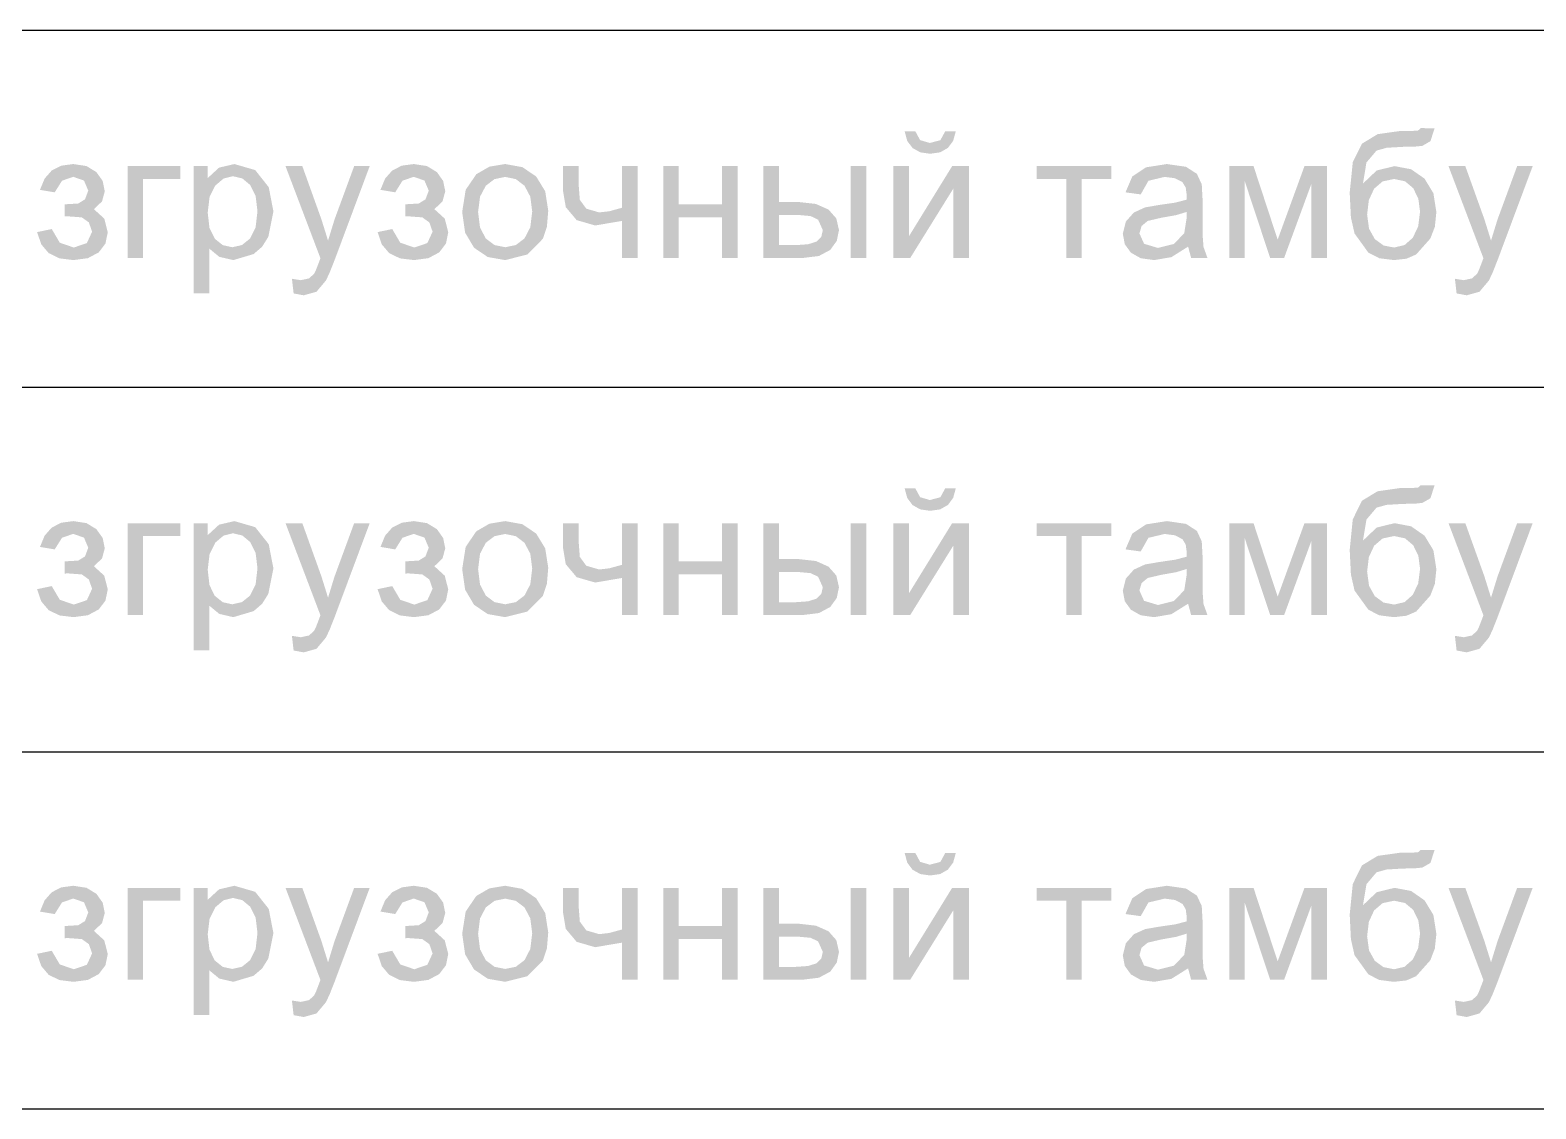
# Model space of a CAD drawing. Header units: millimetres. Extents: x 0 to 420, y 0 to 297.
# Drawn here: x 37.2 to 45.59, y 210.95 to 216.96 of the extents above; entities that cross this region are included whole.
import ezdxf

# ---------------------------------------------------------------- set-up
doc = ezdxf.new("R2010")
doc.units = ezdxf.units.MM
doc.layers.get('0').update_dxf_attribs({"linetype": 'CONTINUOUS'})

msp = doc.modelspace()

# ---------------------------------------------------------------- hatches: boundary and pattern name
at = {"true_color": 0x0000fb}
h = msp.add_hatch(color=0, dxfattribs=at)
h.paths.add_polyline_path([(42.012889, 216.200412), (42.099981, 216.200412), (42.099981, 215.810152), (42.340311, 216.200412), (42.434017, 216.200412), (42.434017, 215.688333), (42.347476, 215.688333), (42.347476, 216.076389), (42.106595, 215.688333), (42.012889, 215.688333)], flags=0)
h.paths.add_polyline_path([(42.301726, 216.39444), (42.360706, 216.39444), (42.345892, 216.34111), (42.316608, 216.301836), (42.273545, 216.277307), (42.218492, 216.269314), (42.16275, 216.277238), (42.119824, 216.301285), (42.090128, 216.340628), (42.075727, 216.39444), (42.135259, 216.39444), (42.161717, 216.345382), (42.215736, 216.329397), (42.274716, 216.344831)], flags=0)
h = msp.add_hatch(color=0, dxfattribs=at)
h.paths.add_polyline_path([(44.951553, 216.412079), (45.028172, 216.411528), (45.005021, 216.339319), (44.959821, 216.313411), (44.918755, 216.309208), (44.851232, 216.307899), (44.760763, 216.302594), (44.704608, 216.286953), (44.648384, 216.220256), (44.629092, 216.103398), (44.705711, 216.176159), (44.804929, 216.200412), (44.89712, 216.183049), (44.971948, 216.130959), (45.021557, 216.049517), (45.038094, 215.944097), (45.02955, 215.862242), (45.004469, 215.796923), (44.925646, 215.708177), (44.871489, 215.684613), (44.801622, 215.676758), (44.72018, 215.687093), (44.659409, 215.718099), (44.582238, 215.825035), (44.561912, 215.9144), (44.555229, 216.052135), (44.572248, 216.221703), (44.62358, 216.325538), (44.710809, 216.378386), (44.835246, 216.396094), (44.904699, 216.396645), (44.936119, 216.39885)], flags=0)
h.paths.add_polyline_path([(44.947143, 215.946302), (44.937635, 216.018925), (44.909109, 216.077491), (44.863565, 216.115939), (44.802725, 216.128754), (44.738577, 216.115181), (44.691379, 216.074735), (44.661889, 216.011414), (44.652243, 215.930317), (44.662992, 215.851424), (44.695238, 215.793615), (44.743538, 215.758407), (44.802173, 215.746762), (44.860533, 215.760405), (44.906904, 215.801332), (44.936946, 215.864929)], flags=0)
for points in [[(37.396625, 215.919844), (37.396625, 215.987643), (37.471591, 215.992053), (37.509073, 216.015204), (37.527264, 216.063711), (37.503561, 216.119935), (37.443479, 216.140881), (37.380985, 216.119108), (37.340402, 216.05434), (37.25827, 216.068121), (37.284195, 216.131063), (37.323865, 216.176021), (37.377178, 216.202996), (37.44403, 216.211988), (37.517135, 216.200826), (37.572463, 216.167339), (37.607465, 216.118212), (37.619316, 216.060404), (37.604089, 216.003904), (37.558683, 215.960634), (37.61656, 215.907717), (37.635853, 215.831649), (37.623175, 215.769086), (37.585692, 215.719753), (37.525334, 215.687507), (37.445132, 215.676758), (37.366774, 215.686482), (37.306915, 215.715687), (37.265453, 215.764427), (37.242285, 215.832752), (37.323865, 215.849839), (37.368514, 215.773772), (37.446786, 215.746762), (37.519546, 215.771567), (37.548761, 215.834957), (37.530571, 215.886771), (37.491435, 215.914883), (37.416469, 215.920395)], [(37.746007, 216.200412), (38.040907, 216.200412), (38.040907, 216.128754), (37.833099, 216.128754), (37.833099, 215.688333), (37.746007, 215.688333)], [(38.671407, 215.490998), (38.662037, 215.572578), (38.711646, 215.564861), (38.757397, 215.574783), (38.78606, 215.601241), (38.796878, 215.624255), (38.81307, 215.666285), (38.820787, 215.687231), (38.626208, 216.200412), (38.719914, 216.200412), (38.826299, 215.903859), (38.86323, 215.785347), (38.899059, 215.902205), (39.008751, 216.200412), (39.095292, 216.200412), (38.900713, 215.679514), (38.87267, 215.608338), (38.851655, 215.563207), (38.798738, 215.500369), (38.727631, 215.480525)], [(39.293599, 215.919844), (39.293599, 215.987643), (39.368564, 215.992053), (39.406047, 216.015204), (39.424237, 216.063711), (39.400535, 216.119935), (39.340452, 216.140881), (39.277958, 216.119108), (39.237375, 216.05434), (39.155244, 216.068121), (39.181168, 216.131063), (39.220838, 216.176021), (39.274151, 216.202996), (39.341003, 216.211988), (39.414108, 216.200826), (39.469436, 216.167339), (39.504439, 216.118212), (39.51629, 216.060404), (39.501062, 216.003904), (39.455656, 215.960634), (39.513534, 215.907717), (39.532826, 215.831649), (39.520148, 215.769086), (39.482666, 215.719753), (39.422308, 215.687507), (39.342106, 215.676758), (39.263747, 215.686482), (39.203888, 215.715687), (39.162427, 215.764427), (39.139258, 215.832752), (39.220838, 215.849839), (39.265487, 215.773772), (39.343759, 215.746762), (39.41652, 215.771567), (39.445734, 215.834957), (39.427544, 215.886771), (39.388408, 215.914883), (39.313442, 215.920395)], [(40.171777, 216.200412), (40.258869, 216.200412), (40.258869, 216.103398), (40.266035, 216.012448), (40.301864, 215.96339), (40.373522, 215.942444), (40.429746, 215.948783), (40.500853, 215.968351), (40.500853, 216.200412), (40.587945, 216.200412), (40.587945, 215.688333), (40.500853, 215.688333), (40.500853, 215.895039), (40.351473, 215.869683), (40.248396, 215.899449), (40.187762, 215.971658), (40.171777, 216.066467)], [(40.730282, 216.200412), (40.817374, 216.200412), (40.817374, 215.987643), (41.057704, 215.987643), (41.057704, 216.200412), (41.144796, 216.200412), (41.144796, 215.688333), (41.057704, 215.688333), (41.057704, 215.915434), (40.817374, 215.915434), (40.817374, 215.688333), (40.730282, 215.688333)], [(42.811042, 216.200412), (43.227209, 216.200412), (43.227209, 216.128754), (43.062396, 216.128754), (43.062396, 215.688333), (42.976406, 215.688333), (42.976406, 216.128754), (42.811042, 216.128754)], [(43.88435, 216.200412), (44.019398, 216.200412), (44.153895, 215.790859), (44.303274, 216.200412), (44.4284, 216.200412), (44.4284, 215.688333), (44.341308, 215.688333), (44.341308, 216.100642), (44.189723, 215.688333), (44.112002, 215.688333), (43.969237, 216.120486), (43.969237, 215.688333), (43.88435, 215.688333)], [(45.150798, 215.490998), (45.141427, 215.572578), (45.191036, 215.564861), (45.236787, 215.574783), (45.26545, 215.601241), (45.276268, 215.624255), (45.29246, 215.666285), (45.300177, 215.687231), (45.105598, 216.200412), (45.199304, 216.200412), (45.305689, 215.903859), (45.34262, 215.785347), (45.378449, 215.902205), (45.488141, 216.200412), (45.574682, 216.200412), (45.380103, 215.679514), (45.35206, 215.608338), (45.331045, 215.563207), (45.278128, 215.500369), (45.207021, 215.480525)], [(37.396625, 213.930177), (37.396625, 213.997977), (37.471591, 214.002386), (37.509073, 214.025537), (37.527264, 214.074044), (37.503561, 214.130268), (37.443479, 214.151214), (37.380985, 214.129441), (37.340402, 214.064674), (37.25827, 214.078454), (37.284195, 214.141396), (37.323865, 214.186354), (37.377178, 214.213329), (37.44403, 214.222321), (37.517135, 214.211159), (37.572463, 214.177673), (37.607465, 214.128546), (37.619316, 214.070737), (37.604089, 214.014237), (37.558683, 213.970967), (37.61656, 213.91805), (37.635853, 213.841983), (37.623175, 213.77942), (37.585692, 213.730086), (37.525334, 213.69784), (37.445132, 213.687091), (37.366774, 213.696815), (37.306915, 213.726021), (37.265453, 213.77476), (37.242285, 213.843085), (37.323865, 213.860173), (37.368514, 213.784105), (37.446786, 213.757095), (37.519546, 213.7819), (37.548761, 213.84529), (37.530571, 213.897104), (37.491435, 213.925216), (37.416469, 213.930728)], [(37.746007, 214.210746), (38.040907, 214.210746), (38.040907, 214.139088), (37.833099, 214.139088), (37.833099, 213.698667), (37.746007, 213.698667)], [(38.671407, 213.501332), (38.662037, 213.582911), (38.711646, 213.575194), (38.757397, 213.585116), (38.78606, 213.611575), (38.796878, 213.634588), (38.81307, 213.676618), (38.820787, 213.697564), (38.626208, 214.210746), (38.719914, 214.210746), (38.826299, 213.914192), (38.86323, 213.795681), (38.899059, 213.912538), (39.008751, 214.210746), (39.095292, 214.210746), (38.900713, 213.689847), (38.87267, 213.618672), (38.851655, 213.573541), (38.798738, 213.510702), (38.727631, 213.490859)], [(39.293599, 213.930177), (39.293599, 213.997977), (39.368564, 214.002386), (39.406047, 214.025537), (39.424237, 214.074044), (39.400535, 214.130268), (39.340452, 214.151214), (39.277958, 214.129441), (39.237375, 214.064674), (39.155244, 214.078454), (39.181168, 214.141396), (39.220838, 214.186354), (39.274151, 214.213329), (39.341003, 214.222321), (39.414108, 214.211159), (39.469436, 214.177673), (39.504439, 214.128546), (39.51629, 214.070737), (39.501062, 214.014237), (39.455656, 213.970967), (39.513534, 213.91805), (39.532826, 213.841983), (39.520148, 213.77942), (39.482666, 213.730086), (39.422308, 213.69784), (39.342106, 213.687091), (39.263747, 213.696815), (39.203888, 213.726021), (39.162427, 213.77476), (39.139258, 213.843085), (39.220838, 213.860173), (39.265487, 213.784105), (39.343759, 213.757095), (39.41652, 213.7819), (39.445734, 213.84529), (39.427544, 213.897104), (39.388408, 213.925216), (39.313442, 213.930728)], [(40.171777, 214.210746), (40.258869, 214.210746), (40.258869, 214.113732), (40.266035, 214.022781), (40.301864, 213.973723), (40.373522, 213.952777), (40.429746, 213.959116), (40.500853, 213.978684), (40.500853, 214.210746), (40.587945, 214.210746), (40.587945, 213.698667), (40.500853, 213.698667), (40.500853, 213.905372), (40.351473, 213.880016), (40.248396, 213.909782), (40.187762, 213.981991), (40.171777, 214.0768)], [(40.730282, 214.210746), (40.817374, 214.210746), (40.817374, 213.997977), (41.057704, 213.997977), (41.057704, 214.210746), (41.144796, 214.210746), (41.144796, 213.698667), (41.057704, 213.698667), (41.057704, 213.925767), (40.817374, 213.925767), (40.817374, 213.698667), (40.730282, 213.698667)], [(42.811042, 214.210746), (43.227209, 214.210746), (43.227209, 214.139088), (43.062396, 214.139088), (43.062396, 213.698667), (42.976406, 213.698667), (42.976406, 214.139088), (42.811042, 214.139088)], [(43.88435, 214.210746), (44.019398, 214.210746), (44.153895, 213.801193), (44.303274, 214.210746), (44.4284, 214.210746), (44.4284, 213.698667), (44.341308, 213.698667), (44.341308, 214.110976), (44.189723, 213.698667), (44.112002, 213.698667), (43.969237, 214.130819), (43.969237, 213.698667), (43.88435, 213.698667)], [(45.150798, 213.501332), (45.141427, 213.582911), (45.191036, 213.575194), (45.236787, 213.585116), (45.26545, 213.611575), (45.276268, 213.634588), (45.29246, 213.676618), (45.300177, 213.697564), (45.105598, 214.210746), (45.199304, 214.210746), (45.305689, 213.914192), (45.34262, 213.795681), (45.378449, 213.912538), (45.488141, 214.210746), (45.574682, 214.210746), (45.380103, 213.689847), (45.35206, 213.618672), (45.331045, 213.573541), (45.278128, 213.510702), (45.207021, 213.490859)], [(37.396625, 211.898177), (37.396625, 211.965977), (37.471591, 211.970386), (37.509073, 211.993537), (37.527264, 212.042044), (37.503561, 212.098268), (37.443479, 212.119214), (37.380985, 212.097441), (37.340402, 212.032674), (37.25827, 212.046454), (37.284195, 212.109396), (37.323865, 212.154354), (37.377178, 212.181329), (37.44403, 212.190321), (37.517135, 212.179159), (37.572463, 212.145673), (37.607465, 212.096546), (37.619316, 212.038737), (37.604089, 211.982237), (37.558683, 211.938967), (37.61656, 211.88605), (37.635853, 211.809983), (37.623175, 211.74742), (37.585692, 211.698086), (37.525334, 211.66584), (37.445132, 211.655091), (37.366774, 211.664815), (37.306915, 211.694021), (37.265453, 211.74276), (37.242285, 211.811085), (37.323865, 211.828173), (37.368514, 211.752105), (37.446786, 211.725095), (37.519546, 211.7499), (37.548761, 211.81329), (37.530571, 211.865104), (37.491435, 211.893216), (37.416469, 211.898728)], [(37.746007, 212.178746), (38.040907, 212.178746), (38.040907, 212.107088), (37.833099, 212.107088), (37.833099, 211.666667), (37.746007, 211.666667)], [(38.671407, 211.469332), (38.662037, 211.550911), (38.711646, 211.543194), (38.757397, 211.553116), (38.78606, 211.579575), (38.796878, 211.602588), (38.81307, 211.644618), (38.820787, 211.665564), (38.626208, 212.178746), (38.719914, 212.178746), (38.826299, 211.882192), (38.86323, 211.763681), (38.899059, 211.880538), (39.008751, 212.178746), (39.095292, 212.178746), (38.900713, 211.657847), (38.87267, 211.586672), (38.851655, 211.541541), (38.798738, 211.478702), (38.727631, 211.458859)], [(39.293599, 211.898177), (39.293599, 211.965977), (39.368564, 211.970386), (39.406047, 211.993537), (39.424237, 212.042044), (39.400535, 212.098268), (39.340452, 212.119214), (39.277958, 212.097441), (39.237375, 212.032674), (39.155244, 212.046454), (39.181168, 212.109396), (39.220838, 212.154354), (39.274151, 212.181329), (39.341003, 212.190321), (39.414108, 212.179159), (39.469436, 212.145673), (39.504439, 212.096546), (39.51629, 212.038737), (39.501062, 211.982237), (39.455656, 211.938967), (39.513534, 211.88605), (39.532826, 211.809983), (39.520148, 211.74742), (39.482666, 211.698086), (39.422308, 211.66584), (39.342106, 211.655091), (39.263747, 211.664815), (39.203888, 211.694021), (39.162427, 211.74276), (39.139258, 211.811085), (39.220838, 211.828173), (39.265487, 211.752105), (39.343759, 211.725095), (39.41652, 211.7499), (39.445734, 211.81329), (39.427544, 211.865104), (39.388408, 211.893216), (39.313442, 211.898728)], [(40.171777, 212.178746), (40.258869, 212.178746), (40.258869, 212.081732), (40.266035, 211.990781), (40.301864, 211.941723), (40.373522, 211.920777), (40.429746, 211.927116), (40.500853, 211.946684), (40.500853, 212.178746), (40.587945, 212.178746), (40.587945, 211.666667), (40.500853, 211.666667), (40.500853, 211.873372), (40.351473, 211.848016), (40.248396, 211.877782), (40.187762, 211.949991), (40.171777, 212.0448)], [(40.730282, 212.178746), (40.817374, 212.178746), (40.817374, 211.965977), (41.057704, 211.965977), (41.057704, 212.178746), (41.144796, 212.178746), (41.144796, 211.666667), (41.057704, 211.666667), (41.057704, 211.893767), (40.817374, 211.893767), (40.817374, 211.666667), (40.730282, 211.666667)], [(42.811042, 212.178746), (43.227209, 212.178746), (43.227209, 212.107088), (43.062396, 212.107088), (43.062396, 211.666667), (42.976406, 211.666667), (42.976406, 212.107088), (42.811042, 212.107088)], [(43.88435, 212.178746), (44.019398, 212.178746), (44.153895, 211.769193), (44.303274, 212.178746), (44.4284, 212.178746), (44.4284, 211.666667), (44.341308, 211.666667), (44.341308, 212.078976), (44.189723, 211.666667), (44.112002, 211.666667), (43.969237, 212.098819), (43.969237, 211.666667), (43.88435, 211.666667)], [(45.150798, 211.469332), (45.141427, 211.550911), (45.191036, 211.543194), (45.236787, 211.553116), (45.26545, 211.579575), (45.276268, 211.602588), (45.29246, 211.644618), (45.300177, 211.665564), (45.105598, 212.178746), (45.199304, 212.178746), (45.305689, 211.882192), (45.34262, 211.763681), (45.378449, 211.880538), (45.488141, 212.178746), (45.574682, 212.178746), (45.380103, 211.657847), (45.35206, 211.586672), (45.331045, 211.541541), (45.278128, 211.478702), (45.207021, 211.458859)]]:
    msp.add_hatch(color=0, dxfattribs=at).paths.add_polyline_path(points, flags=0)
h = msp.add_hatch(color=0, dxfattribs=at)
h.paths.add_polyline_path([(38.113947, 215.492101), (38.113947, 216.200412), (38.193322, 216.200412), (38.193322, 216.134266), (38.256161, 216.192144), (38.341599, 216.211988), (38.457355, 216.178364), (38.532871, 216.083003), (38.558778, 215.948507), (38.530666, 215.806845), (38.496008, 215.751172), (38.448535, 215.710382), (38.335536, 215.676758), (38.257263, 215.694948), (38.201039, 215.74125), (38.201039, 215.492101)], flags=0)
h.paths.add_polyline_path([(38.192771, 215.941341), (38.202693, 215.855283), (38.232459, 215.795269), (38.276625, 215.76006), (38.329473, 215.748416), (38.383216, 215.760474), (38.428691, 215.796923), (38.459697, 215.859348), (38.470032, 215.949058), (38.459835, 216.03429), (38.429794, 216.09513), (38.38549, 216.131855), (38.333331, 216.144188), (38.281172, 216.131097), (38.235215, 216.092374), (38.203244, 216.02864)], flags=0)
h = msp.add_hatch(color=0, dxfattribs=at)
h.paths.add_polyline_path([(39.610459, 215.944648), (39.630027, 216.068327), (39.689283, 216.155213), (39.762525, 216.197656), (39.850237, 216.211988), (39.946218, 216.194625), (40.022768, 216.142535), (40.073135, 216.060197), (40.090016, 215.951814), (40.082575, 215.863069), (40.060251, 215.79582), (39.974261, 215.708177), (39.850237, 215.676758), (39.753086, 215.693845), (39.676605, 215.74566), (39.626995, 215.829651)], flags=0)
h.paths.add_polyline_path([(39.699204, 215.944648), (39.709953, 215.858177), (39.742199, 215.796923), (39.790637, 215.760474), (39.850237, 215.748416), (39.909355, 215.760543), (39.957724, 215.797474), (39.989971, 215.859417), (40.000719, 215.947405), (39.989971, 216.0305), (39.957724, 216.091272), (39.909355, 216.127996), (39.850237, 216.14033), (39.790637, 216.127996), (39.742199, 216.091272), (39.709953, 216.030156)], flags=0)
h = msp.add_hatch(color=0, dxfattribs=at)
h.paths.add_polyline_path([(41.774837, 216.200412), (41.861378, 216.200412), (41.861378, 215.688333), (41.774837, 215.688333)], flags=0)
h.paths.add_polyline_path([(41.289216, 216.200412), (41.375757, 216.200412), (41.375757, 216.000321), (41.486, 216.000321), (41.581085, 215.98971), (41.651365, 215.958429), (41.695048, 215.908957), (41.709793, 215.843776), (41.697529, 215.7839), (41.661286, 215.733533), (41.598034, 215.699564), (41.505844, 215.688333), (41.289216, 215.688333)], flags=0)
h.paths.add_polyline_path([(41.375757, 215.759991), (41.467259, 215.759991), (41.537539, 215.764952), (41.584668, 215.779835), (41.610988, 215.805742), (41.619945, 215.843225), (41.593487, 215.902205), (41.551663, 215.922049), (41.478834, 215.928663), (41.375757, 215.928663)], flags=0)
h = msp.add_hatch(color=0, dxfattribs=at)
h.paths.add_polyline_path([(43.654864, 215.751723), (43.561708, 215.693294), (43.465797, 215.676758), (43.391107, 215.687093), (43.336261, 215.718099), (43.302292, 215.764952), (43.291061, 215.823381), (43.308149, 215.891732), (43.352798, 215.941892), (43.415636, 215.970556), (43.492806, 215.983785), (43.583619, 215.997014), (43.647146, 216.01355), (43.647698, 216.03615), (43.641565, 216.081281), (43.623444, 216.111115), (43.58169, 216.132957), (43.524225, 216.14033), (43.433826, 216.118832), (43.390831, 216.042765), (43.305944, 216.05434), (43.343978, 216.142535), (43.420597, 216.193798), (43.536903, 216.211988), (43.643288, 216.196554), (43.703922, 216.157418), (43.730931, 216.098989), (43.735341, 216.018511), (43.735341, 215.902756), (43.73665, 215.80402), (43.740853, 215.749518), (43.762902, 215.688333), (43.671951, 215.688333)], flags=0)
h.paths.add_polyline_path([(43.647146, 215.9452), (43.588098, 215.927285), (43.505484, 215.912678), (43.429968, 215.895039), (43.395792, 215.866927), (43.383666, 215.825586), (43.409573, 215.767708), (43.486743, 215.744557), (43.57604, 215.766606), (43.633366, 215.826688), (43.647146, 215.91378)], flags=0)
h = msp.add_hatch(color=0, dxfattribs=at)
h.paths.add_polyline_path([(42.012889, 214.210746), (42.099981, 214.210746), (42.099981, 213.820485), (42.340311, 214.210746), (42.434017, 214.210746), (42.434017, 213.698667), (42.347476, 213.698667), (42.347476, 214.086722), (42.106595, 213.698667), (42.012889, 213.698667)], flags=0)
h.paths.add_polyline_path([(42.301726, 214.404773), (42.360706, 214.404773), (42.345892, 214.351443), (42.316608, 214.312169), (42.273545, 214.28764), (42.218492, 214.279648), (42.16275, 214.287571), (42.119824, 214.311618), (42.090128, 214.350961), (42.075727, 214.404773), (42.135259, 214.404773), (42.161717, 214.355715), (42.215736, 214.33973), (42.274716, 214.355164)], flags=0)
h = msp.add_hatch(color=0, dxfattribs=at)
h.paths.add_polyline_path([(44.951553, 214.422412), (45.028172, 214.421861), (45.005021, 214.349652), (44.959821, 214.323745), (44.918755, 214.319542), (44.851232, 214.318233), (44.760763, 214.312927), (44.704608, 214.297286), (44.648384, 214.230589), (44.629092, 214.113732), (44.705711, 214.186492), (44.804929, 214.210746), (44.89712, 214.193382), (44.971948, 214.141293), (45.021557, 214.05985), (45.038094, 213.954431), (45.02955, 213.872575), (45.004469, 213.807256), (44.925646, 213.71851), (44.871489, 213.694946), (44.801622, 213.687091), (44.72018, 213.697426), (44.659409, 213.728432), (44.582238, 213.835368), (44.561912, 213.924734), (44.555229, 214.062469), (44.572248, 214.232036), (44.62358, 214.335872), (44.710809, 214.388719), (44.835246, 214.406427), (44.904699, 214.406978), (44.936119, 214.409183)], flags=0)
h.paths.add_polyline_path([(44.947143, 213.956635), (44.937635, 214.029258), (44.909109, 214.087825), (44.863565, 214.126272), (44.802725, 214.139088), (44.738577, 214.125514), (44.691379, 214.085069), (44.661889, 214.021748), (44.652243, 213.94065), (44.662992, 213.861757), (44.695238, 213.803949), (44.743538, 213.76874), (44.802173, 213.757095), (44.860533, 213.770738), (44.906904, 213.811666), (44.936946, 213.875262)], flags=0)
h = msp.add_hatch(color=0, dxfattribs=at)
h.paths.add_polyline_path([(38.113947, 213.502434), (38.113947, 214.210746), (38.193322, 214.210746), (38.193322, 214.1446), (38.256161, 214.202477), (38.341599, 214.222321), (38.457355, 214.188697), (38.532871, 214.093337), (38.558778, 213.95884), (38.530666, 213.817178), (38.496008, 213.761505), (38.448535, 213.720715), (38.335536, 213.687091), (38.257263, 213.705281), (38.201039, 213.751583), (38.201039, 213.502434)], flags=0)
h.paths.add_polyline_path([(38.192771, 213.951674), (38.202693, 213.865616), (38.232459, 213.805602), (38.276625, 213.770394), (38.329473, 213.758749), (38.383216, 213.770807), (38.428691, 213.807256), (38.459697, 213.869681), (38.470032, 213.959391), (38.459835, 214.044623), (38.429794, 214.105464), (38.38549, 214.142188), (38.333331, 214.154522), (38.281172, 214.14143), (38.235215, 214.102707), (38.203244, 214.038973)], flags=0)
h = msp.add_hatch(color=0, dxfattribs=at)
h.paths.add_polyline_path([(39.610459, 213.954982), (39.630027, 214.078661), (39.689283, 214.165546), (39.762525, 214.20799), (39.850237, 214.222321), (39.946218, 214.204958), (40.022768, 214.152868), (40.073135, 214.07053), (40.090016, 213.962148), (40.082575, 213.873402), (40.060251, 213.806154), (39.974261, 213.71851), (39.850237, 213.687091), (39.753086, 213.704179), (39.676605, 213.755993), (39.626995, 213.839984)], flags=0)
h.paths.add_polyline_path([(39.699204, 213.954982), (39.709953, 213.86851), (39.742199, 213.807256), (39.790637, 213.770807), (39.850237, 213.758749), (39.909355, 213.770876), (39.957724, 213.807807), (39.989971, 213.86975), (40.000719, 213.957738), (39.989971, 214.040834), (39.957724, 214.101605), (39.909355, 214.13833), (39.850237, 214.150663), (39.790637, 214.13833), (39.742199, 214.101605), (39.709953, 214.040489)], flags=0)
h = msp.add_hatch(color=0, dxfattribs=at)
h.paths.add_polyline_path([(41.774837, 214.210746), (41.861378, 214.210746), (41.861378, 213.698667), (41.774837, 213.698667)], flags=0)
h.paths.add_polyline_path([(41.289216, 214.210746), (41.375757, 214.210746), (41.375757, 214.010655), (41.486, 214.010655), (41.581085, 214.000044), (41.651365, 213.968762), (41.695048, 213.919291), (41.709793, 213.854109), (41.697529, 213.794234), (41.661286, 213.743866), (41.598034, 213.709898), (41.505844, 213.698667), (41.289216, 213.698667)], flags=0)
h.paths.add_polyline_path([(41.375757, 213.770325), (41.467259, 213.770325), (41.537539, 213.775286), (41.584668, 213.790168), (41.610988, 213.816076), (41.619945, 213.853558), (41.593487, 213.912538), (41.551663, 213.932382), (41.478834, 213.938997), (41.375757, 213.938997)], flags=0)
h = msp.add_hatch(color=0, dxfattribs=at)
h.paths.add_polyline_path([(43.654864, 213.762056), (43.561708, 213.703628), (43.465797, 213.687091), (43.391107, 213.697426), (43.336261, 213.728432), (43.302292, 213.775286), (43.291061, 213.833714), (43.308149, 213.902065), (43.352798, 213.952226), (43.415636, 213.980889), (43.492806, 213.994118), (43.583619, 214.007347), (43.647146, 214.023884), (43.647698, 214.046484), (43.641565, 214.091614), (43.623444, 214.121449), (43.58169, 214.143291), (43.524225, 214.150663), (43.433826, 214.129166), (43.390831, 214.053098), (43.305944, 214.064674), (43.343978, 214.152868), (43.420597, 214.204131), (43.536903, 214.222321), (43.643288, 214.206887), (43.703922, 214.167751), (43.730931, 214.109322), (43.735341, 214.028845), (43.735341, 213.913089), (43.73665, 213.814353), (43.740853, 213.759852), (43.762902, 213.698667), (43.671951, 213.698667)], flags=0)
h.paths.add_polyline_path([(43.647146, 213.955533), (43.588098, 213.937618), (43.505484, 213.923011), (43.429968, 213.905372), (43.395792, 213.87726), (43.383666, 213.835919), (43.409573, 213.778042), (43.486743, 213.754891), (43.57604, 213.776939), (43.633366, 213.837022), (43.647146, 213.924114)], flags=0)
h = msp.add_hatch(color=0, dxfattribs=at)
h.paths.add_polyline_path([(42.012889, 212.178746), (42.099981, 212.178746), (42.099981, 211.788485), (42.340311, 212.178746), (42.434017, 212.178746), (42.434017, 211.666667), (42.347476, 211.666667), (42.347476, 212.054722), (42.106595, 211.666667), (42.012889, 211.666667)], flags=0)
h.paths.add_polyline_path([(42.301726, 212.372773), (42.360706, 212.372773), (42.345892, 212.319443), (42.316608, 212.280169), (42.273545, 212.25564), (42.218492, 212.247648), (42.16275, 212.255571), (42.119824, 212.279618), (42.090128, 212.318961), (42.075727, 212.372773), (42.135259, 212.372773), (42.161717, 212.323715), (42.215736, 212.30773), (42.274716, 212.323164)], flags=0)
h = msp.add_hatch(color=0, dxfattribs=at)
h.paths.add_polyline_path([(44.951553, 212.390412), (45.028172, 212.389861), (45.005021, 212.317652), (44.959821, 212.291745), (44.918755, 212.287542), (44.851232, 212.286233), (44.760763, 212.280927), (44.704608, 212.265286), (44.648384, 212.198589), (44.629092, 212.081732), (44.705711, 212.154492), (44.804929, 212.178746), (44.89712, 212.161382), (44.971948, 212.109293), (45.021557, 212.02785), (45.038094, 211.922431), (45.02955, 211.840575), (45.004469, 211.775256), (44.925646, 211.68651), (44.871489, 211.662946), (44.801622, 211.655091), (44.72018, 211.665426), (44.659409, 211.696432), (44.582238, 211.803368), (44.561912, 211.892734), (44.555229, 212.030469), (44.572248, 212.200036), (44.62358, 212.303872), (44.710809, 212.356719), (44.835246, 212.374427), (44.904699, 212.374978), (44.936119, 212.377183)], flags=0)
h.paths.add_polyline_path([(44.947143, 211.924635), (44.937635, 211.997258), (44.909109, 212.055825), (44.863565, 212.094272), (44.802725, 212.107088), (44.738577, 212.093514), (44.691379, 212.053069), (44.661889, 211.989748), (44.652243, 211.90865), (44.662992, 211.829757), (44.695238, 211.771949), (44.743538, 211.73674), (44.802173, 211.725095), (44.860533, 211.738738), (44.906904, 211.779666), (44.936946, 211.843262)], flags=0)
h = msp.add_hatch(color=0, dxfattribs=at)
h.paths.add_polyline_path([(38.113947, 211.470434), (38.113947, 212.178746), (38.193322, 212.178746), (38.193322, 212.1126), (38.256161, 212.170477), (38.341599, 212.190321), (38.457355, 212.156697), (38.532871, 212.061337), (38.558778, 211.92684), (38.530666, 211.785178), (38.496008, 211.729505), (38.448535, 211.688715), (38.335536, 211.655091), (38.257263, 211.673281), (38.201039, 211.719583), (38.201039, 211.470434)], flags=0)
h.paths.add_polyline_path([(38.192771, 211.919674), (38.202693, 211.833616), (38.232459, 211.773602), (38.276625, 211.738394), (38.329473, 211.726749), (38.383216, 211.738807), (38.428691, 211.775256), (38.459697, 211.837681), (38.470032, 211.927391), (38.459835, 212.012623), (38.429794, 212.073464), (38.38549, 212.110188), (38.333331, 212.122522), (38.281172, 212.10943), (38.235215, 212.070707), (38.203244, 212.006973)], flags=0)
h = msp.add_hatch(color=0, dxfattribs=at)
h.paths.add_polyline_path([(39.610459, 211.922982), (39.630027, 212.046661), (39.689283, 212.133546), (39.762525, 212.17599), (39.850237, 212.190321), (39.946218, 212.172958), (40.022768, 212.120868), (40.073135, 212.03853), (40.090016, 211.930148), (40.082575, 211.841402), (40.060251, 211.774154), (39.974261, 211.68651), (39.850237, 211.655091), (39.753086, 211.672179), (39.676605, 211.723993), (39.626995, 211.807984)], flags=0)
h.paths.add_polyline_path([(39.699204, 211.922982), (39.709953, 211.83651), (39.742199, 211.775256), (39.790637, 211.738807), (39.850237, 211.726749), (39.909355, 211.738876), (39.957724, 211.775807), (39.989971, 211.83775), (40.000719, 211.925738), (39.989971, 212.008834), (39.957724, 212.069605), (39.909355, 212.10633), (39.850237, 212.118663), (39.790637, 212.10633), (39.742199, 212.069605), (39.709953, 212.008489)], flags=0)
h = msp.add_hatch(color=0, dxfattribs=at)
h.paths.add_polyline_path([(41.774837, 212.178746), (41.861378, 212.178746), (41.861378, 211.666667), (41.774837, 211.666667)], flags=0)
h.paths.add_polyline_path([(41.289216, 212.178746), (41.375757, 212.178746), (41.375757, 211.978655), (41.486, 211.978655), (41.581085, 211.968044), (41.651365, 211.936762), (41.695048, 211.887291), (41.709793, 211.822109), (41.697529, 211.762234), (41.661286, 211.711866), (41.598034, 211.677898), (41.505844, 211.666667), (41.289216, 211.666667)], flags=0)
h.paths.add_polyline_path([(41.375757, 211.738325), (41.467259, 211.738325), (41.537539, 211.743286), (41.584668, 211.758168), (41.610988, 211.784076), (41.619945, 211.821558), (41.593487, 211.880538), (41.551663, 211.900382), (41.478834, 211.906997), (41.375757, 211.906997)], flags=0)
h = msp.add_hatch(color=0, dxfattribs=at)
h.paths.add_polyline_path([(43.654864, 211.730056), (43.561708, 211.671628), (43.465797, 211.655091), (43.391107, 211.665426), (43.336261, 211.696432), (43.302292, 211.743286), (43.291061, 211.801714), (43.308149, 211.870065), (43.352798, 211.920226), (43.415636, 211.948889), (43.492806, 211.962118), (43.583619, 211.975347), (43.647146, 211.991884), (43.647698, 212.014484), (43.641565, 212.059614), (43.623444, 212.089449), (43.58169, 212.111291), (43.524225, 212.118663), (43.433826, 212.097166), (43.390831, 212.021098), (43.305944, 212.032674), (43.343978, 212.120868), (43.420597, 212.172131), (43.536903, 212.190321), (43.643288, 212.174887), (43.703922, 212.135751), (43.730931, 212.077322), (43.735341, 211.996845), (43.735341, 211.881089), (43.73665, 211.782353), (43.740853, 211.727852), (43.762902, 211.666667), (43.671951, 211.666667)], flags=0)
h.paths.add_polyline_path([(43.647146, 211.923533), (43.588098, 211.905618), (43.505484, 211.891011), (43.429968, 211.873372), (43.395792, 211.84526), (43.383666, 211.803919), (43.409573, 211.746042), (43.486743, 211.722891), (43.57604, 211.744939), (43.633366, 211.805022), (43.647146, 211.892114)], flags=0)

# ---------------------------------------------------------------- linework, layer by layer
at = {"color": 0, "true_color": 0x000007}
for points in [[(28.913667, 216.958333), (77.681667, 216.958333)], [(28.913667, 214.968667), (77.681667, 214.968667)], [(28.913667, 212.936667), (77.681667, 212.936667)], [(28.913667, 210.947), (77.681667, 210.947)]]:
    msp.add_lwpolyline(points, dxfattribs=at)

doc.saveas('drawing.dxf')
